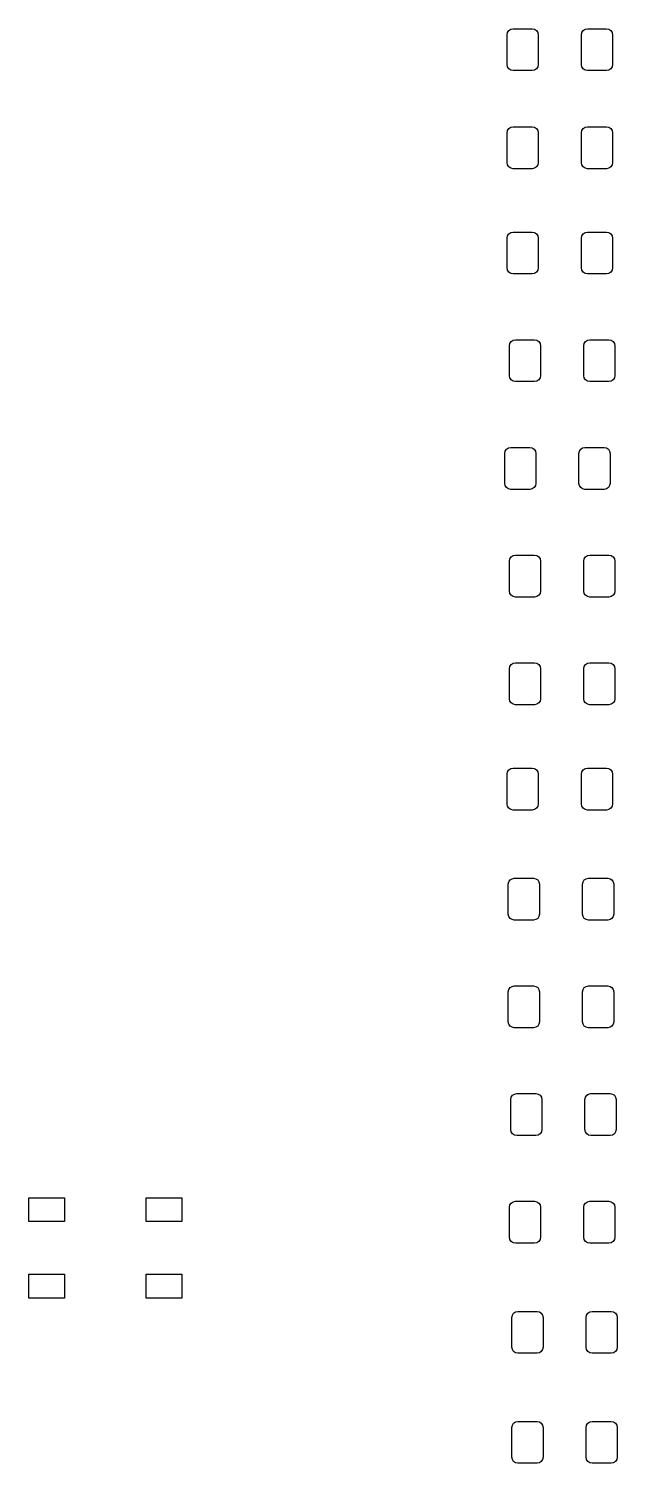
# Model space of a CAD drawing. Extents: x 119 to 479, y -311 to -51.
# Drawn here: x 208.8 to 233.4, y -171.1 to -111.1 of the extents above; entities that cross this region are included whole.
import ezdxf

# ---------------------------------------------------------------- set-up
doc = ezdxf.new("R2010")
doc.units = 0
doc.layers.add('BLACK', color=7, linetype='CONTINUOUS')

msp = doc.modelspace()

# ---------------------------------------------------------------- linework, layer by layer
at = {"layer": 'BLACK', "linetype": 'CONTINUOUS'}
for p, q in [((228.8, -111.375), (228.819, -111.279)), ((228.8, -112.625), (228.8, -111.375)), ((228.819, -111.279), (228.873, -111.198)), ((228.873, -111.198), (228.954, -111.144)), ((228.954, -111.144), (229.05, -111.125)), ((229.05, -111.125), (229.85, -111.125)), ((229.85, -111.125), (229.946, -111.144)), ((229.946, -111.144), (230.027, -111.198)), ((230.027, -111.198), (230.081, -111.279)), ((230.081, -111.279), (230.1, -111.375)), ((230.1, -111.375), (230.1, -112.625)), ((231.9, -111.375), (231.919, -111.279)), ((231.9, -112.625), (231.9, -111.375)), ((231.919, -111.279), (231.973, -111.198)), ((231.973, -111.198), (232.054, -111.144)), ((232.054, -111.144), (232.15, -111.125)), ((232.15, -111.125), (232.95, -111.125)), ((232.95, -111.125), (233.046, -111.144)), ((233.046, -111.144), (233.127, -111.198)), ((233.127, -111.198), (233.181, -111.279)), ((233.181, -111.279), (233.2, -111.375)), ((233.2, -111.375), (233.2, -112.625)), ((228.819, -112.721), (228.8, -112.625)), ((230.1, -112.625), (230.081, -112.721)), ((231.919, -112.721), (231.9, -112.625)), ((233.2, -112.625), (233.181, -112.721)), ((228.873, -112.802), (228.819, -112.721)), ((228.954, -112.856), (228.873, -112.802)), ((229.05, -112.875), (228.954, -112.856)), ((229.85, -112.875), (229.05, -112.875)), ((229.946, -112.856), (229.85, -112.875)), ((230.027, -112.802), (229.946, -112.856)), ((230.081, -112.721), (230.027, -112.802)), ((231.973, -112.802), (231.919, -112.721)), ((232.054, -112.856), (231.973, -112.802)), ((232.15, -112.875), (232.054, -112.856)), ((232.95, -112.875), (232.15, -112.875)), ((233.046, -112.856), (232.95, -112.875)), ((233.127, -112.802), (233.046, -112.856)), ((233.181, -112.721), (233.127, -112.802)), ((228.8, -115.475), (228.819, -115.379)), ((228.8, -116.725), (228.8, -115.475)), ((228.819, -115.379), (228.873, -115.298)), ((228.873, -115.298), (228.954, -115.244)), ((228.954, -115.244), (229.05, -115.225)), ((229.05, -115.225), (229.85, -115.225)), ((229.85, -115.225), (229.946, -115.244)), ((229.946, -115.244), (230.027, -115.298)), ((230.027, -115.298), (230.081, -115.379)), ((230.081, -115.379), (230.1, -115.475)), ((230.1, -115.475), (230.1, -116.725)), ((231.9, -115.475), (231.919, -115.379)), ((231.9, -116.725), (231.9, -115.475)), ((231.919, -115.379), (231.973, -115.298)), ((231.973, -115.298), (232.054, -115.244)), ((232.054, -115.244), (232.15, -115.225)), ((232.15, -115.225), (232.95, -115.225)), ((232.95, -115.225), (233.046, -115.244)), ((233.046, -115.244), (233.127, -115.298)), ((233.127, -115.298), (233.181, -115.379)), ((233.181, -115.379), (233.2, -115.475)), ((233.2, -115.475), (233.2, -116.725)), ((228.819, -116.821), (228.8, -116.725)), ((228.873, -116.902), (228.819, -116.821)), ((228.954, -116.956), (228.873, -116.902)), ((230.027, -116.902), (229.946, -116.956)), ((230.081, -116.821), (230.027, -116.902)), ((230.1, -116.725), (230.081, -116.821)), ((231.919, -116.821), (231.9, -116.725)), ((231.973, -116.902), (231.919, -116.821)), ((232.054, -116.956), (231.973, -116.902)), ((233.127, -116.902), (233.046, -116.956)), ((233.181, -116.821), (233.127, -116.902)), ((233.2, -116.725), (233.181, -116.821)), ((229.05, -116.975), (228.954, -116.956)), ((229.85, -116.975), (229.05, -116.975)), ((229.946, -116.956), (229.85, -116.975)), ((232.15, -116.975), (232.054, -116.956)), ((232.95, -116.975), (232.15, -116.975)), ((233.046, -116.956), (232.95, -116.975)), ((228.8, -119.875), (228.819, -119.779)), ((228.8, -121.125), (228.8, -119.875)), ((228.819, -119.779), (228.873, -119.698)), ((228.873, -119.698), (228.954, -119.644)), ((228.954, -119.644), (229.05, -119.625)), ((229.05, -119.625), (229.85, -119.625)), ((229.85, -119.625), (229.946, -119.644)), ((229.946, -119.644), (230.027, -119.698)), ((230.027, -119.698), (230.081, -119.779)), ((230.081, -119.779), (230.1, -119.875)), ((230.1, -119.875), (230.1, -121.125)), ((231.9, -119.875), (231.919, -119.779)), ((231.9, -121.125), (231.9, -119.875)), ((231.919, -119.779), (231.973, -119.698)), ((231.973, -119.698), (232.054, -119.644)), ((232.054, -119.644), (232.15, -119.625)), ((232.15, -119.625), (232.95, -119.625)), ((232.95, -119.625), (233.046, -119.644)), ((233.046, -119.644), (233.127, -119.698)), ((233.127, -119.698), (233.181, -119.779)), ((233.181, -119.779), (233.2, -119.875)), ((233.2, -119.875), (233.2, -121.125)), ((228.819, -121.221), (228.8, -121.125)), ((228.873, -121.302), (228.819, -121.221)), ((228.954, -121.356), (228.873, -121.302)), ((229.05, -121.375), (228.954, -121.356)), ((229.85, -121.375), (229.05, -121.375)), ((229.946, -121.356), (229.85, -121.375)), ((230.027, -121.302), (229.946, -121.356)), ((230.081, -121.221), (230.027, -121.302)), ((230.1, -121.125), (230.081, -121.221)), ((231.919, -121.221), (231.9, -121.125)), ((231.973, -121.302), (231.919, -121.221)), ((232.054, -121.356), (231.973, -121.302)), ((232.15, -121.375), (232.054, -121.356)), ((232.95, -121.375), (232.15, -121.375)), ((233.046, -121.356), (232.95, -121.375)), ((233.127, -121.302), (233.046, -121.356)), ((233.181, -121.221), (233.127, -121.302)), ((233.2, -121.125), (233.181, -121.221)), ((228.9, -124.375), (228.919, -124.279)), ((228.9, -125.625), (228.9, -124.375)), ((228.919, -124.279), (228.973, -124.198)), ((228.973, -124.198), (229.054, -124.144)), ((229.054, -124.144), (229.15, -124.125)), ((229.15, -124.125), (229.95, -124.125)), ((229.95, -124.125), (230.046, -124.144)), ((230.046, -124.144), (230.127, -124.198)), ((230.127, -124.198), (230.181, -124.279)), ((230.181, -124.279), (230.2, -124.375)), ((230.2, -124.375), (230.2, -125.625)), ((232, -124.375), (232.019, -124.279)), ((232, -125.625), (232, -124.375)), ((232.019, -124.279), (232.073, -124.198)), ((232.073, -124.198), (232.154, -124.144)), ((232.154, -124.144), (232.25, -124.125)), ((232.25, -124.125), (233.05, -124.125)), ((233.05, -124.125), (233.146, -124.144)), ((233.146, -124.144), (233.227, -124.198)), ((233.227, -124.198), (233.281, -124.279)), ((233.281, -124.279), (233.3, -124.375)), ((233.3, -124.375), (233.3, -125.625)), ((228.919, -125.721), (228.9, -125.625)), ((228.973, -125.802), (228.919, -125.721)), ((229.054, -125.856), (228.973, -125.802)), ((229.15, -125.875), (229.054, -125.856)), ((229.95, -125.875), (229.15, -125.875)), ((230.046, -125.856), (229.95, -125.875)), ((230.127, -125.802), (230.046, -125.856)), ((230.181, -125.721), (230.127, -125.802)), ((230.2, -125.625), (230.181, -125.721)), ((232.019, -125.721), (232, -125.625)), ((232.073, -125.802), (232.019, -125.721)), ((232.154, -125.856), (232.073, -125.802)), ((232.25, -125.875), (232.154, -125.856)), ((233.05, -125.875), (232.25, -125.875)), ((233.146, -125.856), (233.05, -125.875)), ((233.227, -125.802), (233.146, -125.856)), ((233.281, -125.721), (233.227, -125.802)), ((233.3, -125.625), (233.281, -125.721)), ((228.7, -128.875), (228.719, -128.779)), ((228.7, -130.125), (228.7, -128.875)), ((228.719, -128.779), (228.773, -128.698)), ((228.773, -128.698), (228.854, -128.644)), ((228.854, -128.644), (228.95, -128.625)), ((228.95, -128.625), (229.75, -128.625)), ((229.75, -128.625), (229.846, -128.644)), ((229.846, -128.644), (229.927, -128.698)), ((229.927, -128.698), (229.981, -128.779)), ((229.981, -128.779), (230, -128.875)), ((230, -128.875), (230, -130.125)), ((231.8, -128.875), (231.819, -128.779)), ((231.8, -130.125), (231.8, -128.875)), ((231.819, -128.779), (231.873, -128.698)), ((231.873, -128.698), (231.954, -128.644)), ((231.954, -128.644), (232.05, -128.625)), ((232.05, -128.625), (232.85, -128.625)), ((232.85, -128.625), (232.946, -128.644)), ((232.946, -128.644), (233.027, -128.698)), ((233.027, -128.698), (233.081, -128.779)), ((233.081, -128.779), (233.1, -128.875)), ((233.1, -128.875), (233.1, -130.125)), ((228.719, -130.221), (228.7, -130.125)), ((228.773, -130.302), (228.719, -130.221)), ((228.854, -130.356), (228.773, -130.302)), ((228.95, -130.375), (228.854, -130.356)), ((229.75, -130.375), (228.95, -130.375)), ((229.846, -130.356), (229.75, -130.375)), ((229.927, -130.302), (229.846, -130.356)), ((229.981, -130.221), (229.927, -130.302)), ((230, -130.125), (229.981, -130.221)), ((231.819, -130.221), (231.8, -130.125)), ((231.873, -130.302), (231.819, -130.221)), ((231.954, -130.356), (231.873, -130.302)), ((232.05, -130.375), (231.954, -130.356)), ((232.85, -130.375), (232.05, -130.375)), ((232.946, -130.356), (232.85, -130.375)), ((233.027, -130.302), (232.946, -130.356)), ((233.081, -130.221), (233.027, -130.302)), ((233.1, -130.125), (233.081, -130.221)), ((228.9, -133.375), (228.919, -133.279)), ((228.9, -134.625), (228.9, -133.375)), ((228.919, -133.279), (228.973, -133.198)), ((228.973, -133.198), (229.054, -133.144)), ((229.054, -133.144), (229.15, -133.125)), ((229.15, -133.125), (229.95, -133.125)), ((229.95, -133.125), (230.046, -133.144)), ((230.046, -133.144), (230.127, -133.198)), ((230.127, -133.198), (230.181, -133.279)), ((230.181, -133.279), (230.2, -133.375)), ((230.2, -133.375), (230.2, -134.625)), ((232, -133.375), (232.019, -133.279)), ((232, -134.625), (232, -133.375)), ((232.019, -133.279), (232.073, -133.198)), ((232.073, -133.198), (232.154, -133.144)), ((232.154, -133.144), (232.25, -133.125)), ((232.25, -133.125), (233.05, -133.125)), ((233.05, -133.125), (233.146, -133.144)), ((233.146, -133.144), (233.227, -133.198)), ((233.227, -133.198), (233.281, -133.279)), ((233.281, -133.279), (233.3, -133.375)), ((233.3, -133.375), (233.3, -134.625)), ((228.919, -134.721), (228.9, -134.625)), ((228.973, -134.802), (228.919, -134.721)), ((229.054, -134.856), (228.973, -134.802)), ((229.15, -134.875), (229.054, -134.856)), ((229.95, -134.875), (229.15, -134.875)), ((230.046, -134.856), (229.95, -134.875)), ((230.127, -134.802), (230.046, -134.856)), ((230.181, -134.721), (230.127, -134.802)), ((230.2, -134.625), (230.181, -134.721)), ((232.019, -134.721), (232, -134.625)), ((232.073, -134.802), (232.019, -134.721)), ((232.154, -134.856), (232.073, -134.802)), ((232.25, -134.875), (232.154, -134.856)), ((233.05, -134.875), (232.25, -134.875)), ((233.146, -134.856), (233.05, -134.875)), ((233.227, -134.802), (233.146, -134.856)), ((233.281, -134.721), (233.227, -134.802)), ((233.3, -134.625), (233.281, -134.721)), ((228.9, -137.875), (228.919, -137.779)), ((228.9, -139.125), (228.9, -137.875)), ((228.919, -137.779), (228.973, -137.698)), ((228.973, -137.698), (229.054, -137.644)), ((229.054, -137.644), (229.15, -137.625)), ((229.15, -137.625), (229.95, -137.625)), ((229.95, -137.625), (230.046, -137.644)), ((230.046, -137.644), (230.127, -137.698)), ((230.127, -137.698), (230.181, -137.779)), ((230.181, -137.779), (230.2, -137.875)), ((230.2, -137.875), (230.2, -139.125)), ((232, -137.875), (232.019, -137.779)), ((232, -139.125), (232, -137.875)), ((232.019, -137.779), (232.073, -137.698)), ((232.073, -137.698), (232.154, -137.644)), ((232.154, -137.644), (232.25, -137.625)), ((232.25, -137.625), (233.05, -137.625)), ((233.05, -137.625), (233.146, -137.644)), ((233.146, -137.644), (233.227, -137.698)), ((233.227, -137.698), (233.281, -137.779)), ((233.281, -137.779), (233.3, -137.875)), ((233.3, -137.875), (233.3, -139.125)), ((228.919, -139.221), (228.9, -139.125)), ((228.973, -139.302), (228.919, -139.221)), ((229.054, -139.356), (228.973, -139.302)), ((229.15, -139.375), (229.054, -139.356)), ((229.95, -139.375), (229.15, -139.375)), ((230.046, -139.356), (229.95, -139.375)), ((230.127, -139.302), (230.046, -139.356)), ((230.181, -139.221), (230.127, -139.302)), ((230.2, -139.125), (230.181, -139.221)), ((232.019, -139.221), (232, -139.125)), ((232.073, -139.302), (232.019, -139.221)), ((232.154, -139.356), (232.073, -139.302)), ((232.25, -139.375), (232.154, -139.356)), ((233.05, -139.375), (232.25, -139.375)), ((233.146, -139.356), (233.05, -139.375)), ((233.227, -139.302), (233.146, -139.356)), ((233.281, -139.221), (233.227, -139.302)), ((233.3, -139.125), (233.281, -139.221)), ((228.873, -142.098), (228.954, -142.044)), ((228.954, -142.044), (229.05, -142.025)), ((229.05, -142.025), (229.85, -142.025)), ((229.85, -142.025), (229.946, -142.044)), ((229.946, -142.044), (230.027, -142.098)), ((231.973, -142.098), (232.054, -142.044)), ((232.054, -142.044), (232.15, -142.025)), ((232.15, -142.025), (232.95, -142.025)), ((232.95, -142.025), (233.046, -142.044)), ((233.046, -142.044), (233.127, -142.098)), ((228.8, -142.275), (228.819, -142.179)), ((228.8, -143.525), (228.8, -142.275)), ((228.819, -142.179), (228.873, -142.098)), ((230.027, -142.098), (230.081, -142.179)), ((230.081, -142.179), (230.1, -142.275)), ((230.1, -142.275), (230.1, -143.525)), ((231.9, -142.275), (231.919, -142.179)), ((231.9, -143.525), (231.9, -142.275)), ((231.919, -142.179), (231.973, -142.098)), ((233.127, -142.098), (233.181, -142.179)), ((233.181, -142.179), (233.2, -142.275)), ((233.2, -142.275), (233.2, -143.525)), ((228.819, -143.621), (228.8, -143.525)), ((228.873, -143.702), (228.819, -143.621)), ((228.954, -143.756), (228.873, -143.702)), ((229.05, -143.775), (228.954, -143.756)), ((229.85, -143.775), (229.05, -143.775)), ((229.946, -143.756), (229.85, -143.775)), ((230.027, -143.702), (229.946, -143.756)), ((230.081, -143.621), (230.027, -143.702)), ((230.1, -143.525), (230.081, -143.621)), ((231.919, -143.621), (231.9, -143.525)), ((231.973, -143.702), (231.919, -143.621)), ((232.054, -143.756), (231.973, -143.702)), ((232.15, -143.775), (232.054, -143.756)), ((232.95, -143.775), (232.15, -143.775)), ((233.046, -143.756), (232.95, -143.775)), ((233.127, -143.702), (233.046, -143.756)), ((233.181, -143.621), (233.127, -143.702)), ((233.2, -143.525), (233.181, -143.621)), ((228.85, -146.875), (228.869, -146.779)), ((228.85, -148.125), (228.85, -146.875)), ((228.869, -146.779), (228.923, -146.698)), ((228.923, -146.698), (229.004, -146.644)), ((229.004, -146.644), (229.1, -146.625)), ((229.1, -146.625), (229.9, -146.625)), ((229.9, -146.625), (229.996, -146.644)), ((229.996, -146.644), (230.077, -146.698)), ((230.077, -146.698), (230.131, -146.779)), ((230.131, -146.779), (230.15, -146.875)), ((230.15, -146.875), (230.15, -148.125)), ((231.95, -146.875), (231.969, -146.779)), ((231.95, -148.125), (231.95, -146.875)), ((231.969, -146.779), (232.023, -146.698)), ((232.023, -146.698), (232.104, -146.644)), ((232.104, -146.644), (232.2, -146.625)), ((232.2, -146.625), (233, -146.625)), ((233, -146.625), (233.096, -146.644)), ((233.096, -146.644), (233.177, -146.698)), ((233.177, -146.698), (233.231, -146.779)), ((233.231, -146.779), (233.25, -146.875)), ((233.25, -146.875), (233.25, -148.125)), ((228.869, -148.221), (228.85, -148.125)), ((228.923, -148.302), (228.869, -148.221)), ((229.004, -148.356), (228.923, -148.302)), ((229.1, -148.375), (229.004, -148.356)), ((229.9, -148.375), (229.1, -148.375)), ((229.996, -148.356), (229.9, -148.375)), ((230.077, -148.302), (229.996, -148.356)), ((230.131, -148.221), (230.077, -148.302)), ((230.15, -148.125), (230.131, -148.221)), ((231.969, -148.221), (231.95, -148.125)), ((232.023, -148.302), (231.969, -148.221)), ((232.104, -148.356), (232.023, -148.302)), ((232.2, -148.375), (232.104, -148.356)), ((233, -148.375), (232.2, -148.375)), ((233.096, -148.356), (233, -148.375)), ((233.177, -148.302), (233.096, -148.356)), ((233.231, -148.221), (233.177, -148.302)), ((233.25, -148.125), (233.231, -148.221)), ((228.85, -151.375), (228.869, -151.279)), ((228.85, -152.625), (228.85, -151.375)), ((228.869, -151.279), (228.923, -151.198)), ((228.923, -151.198), (229.004, -151.144)), ((229.004, -151.144), (229.1, -151.125)), ((229.1, -151.125), (229.9, -151.125)), ((229.9, -151.125), (229.996, -151.144)), ((229.996, -151.144), (230.077, -151.198)), ((230.077, -151.198), (230.131, -151.279)), ((230.131, -151.279), (230.15, -151.375)), ((230.15, -151.375), (230.15, -152.625)), ((231.95, -151.375), (231.969, -151.279)), ((231.95, -152.625), (231.95, -151.375)), ((231.969, -151.279), (232.023, -151.198)), ((232.023, -151.198), (232.104, -151.144)), ((232.104, -151.144), (232.2, -151.125)), ((232.2, -151.125), (233, -151.125)), ((233, -151.125), (233.096, -151.144)), ((233.096, -151.144), (233.177, -151.198)), ((233.177, -151.198), (233.231, -151.279)), ((233.231, -151.279), (233.25, -151.375)), ((233.25, -151.375), (233.25, -152.625)), ((228.869, -152.721), (228.85, -152.625)), ((228.923, -152.802), (228.869, -152.721)), ((229.004, -152.856), (228.923, -152.802)), ((229.1, -152.875), (229.004, -152.856)), ((229.996, -152.856), (229.9, -152.875)), ((230.077, -152.802), (229.996, -152.856)), ((230.131, -152.721), (230.077, -152.802)), ((230.15, -152.625), (230.131, -152.721)), ((231.969, -152.721), (231.95, -152.625)), ((232.023, -152.802), (231.969, -152.721)), ((232.104, -152.856), (232.023, -152.802)), ((232.2, -152.875), (232.104, -152.856)), ((233.096, -152.856), (233, -152.875)), ((233.177, -152.802), (233.096, -152.856)), ((233.231, -152.721), (233.177, -152.802)), ((233.25, -152.625), (233.231, -152.721)), ((229.9, -152.875), (229.1, -152.875)), ((233, -152.875), (232.2, -152.875)), ((228.95, -155.875), (228.969, -155.779)), ((228.969, -155.779), (229.023, -155.698)), ((229.023, -155.698), (229.104, -155.644)), ((229.104, -155.644), (229.2, -155.625)), ((229.2, -155.625), (230, -155.625)), ((230, -155.625), (230.096, -155.644)), ((230.096, -155.644), (230.177, -155.698)), ((230.177, -155.698), (230.231, -155.779)), ((230.231, -155.779), (230.25, -155.875)), ((232.05, -155.875), (232.069, -155.779)), ((232.069, -155.779), (232.123, -155.698)), ((232.123, -155.698), (232.204, -155.644)), ((232.204, -155.644), (232.3, -155.625)), ((232.3, -155.625), (233.1, -155.625)), ((233.1, -155.625), (233.196, -155.644)), ((233.196, -155.644), (233.277, -155.698)), ((233.277, -155.698), (233.331, -155.779)), ((233.331, -155.779), (233.35, -155.875)), ((228.95, -157.125), (228.95, -155.875)), ((230.25, -155.875), (230.25, -157.125)), ((232.05, -157.125), (232.05, -155.875)), ((233.35, -155.875), (233.35, -157.125)), ((228.969, -157.221), (228.95, -157.125)), ((229.023, -157.302), (228.969, -157.221)), ((229.104, -157.356), (229.023, -157.302)), ((229.2, -157.375), (229.104, -157.356)), ((230, -157.375), (229.2, -157.375)), ((230.096, -157.356), (230, -157.375)), ((230.177, -157.302), (230.096, -157.356)), ((230.231, -157.221), (230.177, -157.302)), ((230.25, -157.125), (230.231, -157.221)), ((232.069, -157.221), (232.05, -157.125)), ((232.123, -157.302), (232.069, -157.221)), ((232.204, -157.356), (232.123, -157.302)), ((232.3, -157.375), (232.204, -157.356)), ((233.1, -157.375), (232.3, -157.375)), ((233.196, -157.356), (233.1, -157.375)), ((233.277, -157.302), (233.196, -157.356)), ((233.331, -157.221), (233.277, -157.302)), ((233.35, -157.125), (233.331, -157.221)), ((208.825, -160.975), (208.825, -159.975)), ((208.825, -159.975), (210.325, -159.975)), ((210.325, -159.975), (210.325, -160.975)), ((213.725, -160.975), (213.725, -159.975)), ((213.725, -159.975), (215.225, -159.975)), ((215.225, -159.975), (215.225, -160.975)), ((228.9, -160.375), (228.919, -160.279)), ((228.9, -161.625), (228.9, -160.375)), ((228.919, -160.279), (228.973, -160.198)), ((228.973, -160.198), (229.054, -160.144)), ((229.054, -160.144), (229.15, -160.125)), ((229.15, -160.125), (229.95, -160.125)), ((229.95, -160.125), (230.046, -160.144)), ((230.046, -160.144), (230.127, -160.198)), ((230.127, -160.198), (230.181, -160.279)), ((230.181, -160.279), (230.2, -160.375)), ((230.2, -160.375), (230.2, -161.625)), ((232, -160.375), (232.019, -160.279)), ((232, -161.625), (232, -160.375)), ((232.019, -160.279), (232.073, -160.198)), ((232.073, -160.198), (232.154, -160.144)), ((232.154, -160.144), (232.25, -160.125)), ((232.25, -160.125), (233.05, -160.125)), ((233.05, -160.125), (233.146, -160.144)), ((233.146, -160.144), (233.227, -160.198)), ((233.227, -160.198), (233.281, -160.279)), ((233.281, -160.279), (233.3, -160.375)), ((233.3, -160.375), (233.3, -161.625)), ((210.325, -160.975), (208.825, -160.975)), ((215.225, -160.975), (213.725, -160.975)), ((228.919, -161.721), (228.9, -161.625)), ((228.973, -161.802), (228.919, -161.721)), ((229.054, -161.856), (228.973, -161.802)), ((229.15, -161.875), (229.054, -161.856)), ((230.046, -161.856), (229.95, -161.875)), ((230.127, -161.802), (230.046, -161.856)), ((230.181, -161.721), (230.127, -161.802)), ((230.2, -161.625), (230.181, -161.721)), ((232.019, -161.721), (232, -161.625)), ((232.073, -161.802), (232.019, -161.721)), ((232.154, -161.856), (232.073, -161.802)), ((232.25, -161.875), (232.154, -161.856)), ((233.146, -161.856), (233.05, -161.875)), ((233.227, -161.802), (233.146, -161.856)), ((233.281, -161.721), (233.227, -161.802)), ((233.3, -161.625), (233.281, -161.721)), ((229.95, -161.875), (229.15, -161.875)), ((233.05, -161.875), (232.25, -161.875)), ((208.825, -164.175), (208.825, -163.175)), ((208.825, -163.175), (210.325, -163.175)), ((210.325, -163.175), (210.325, -164.175)), ((213.725, -164.175), (213.725, -163.175)), ((213.725, -163.175), (215.225, -163.175)), ((215.225, -163.175), (215.225, -164.175)), ((210.325, -164.175), (208.825, -164.175)), ((215.225, -164.175), (213.725, -164.175)), ((229.019, -164.879), (229.073, -164.798)), ((229.073, -164.798), (229.154, -164.744)), ((229.154, -164.744), (229.25, -164.725)), ((229.25, -164.725), (230.05, -164.725)), ((230.05, -164.725), (230.146, -164.744)), ((230.146, -164.744), (230.227, -164.798)), ((230.227, -164.798), (230.281, -164.879)), ((232.119, -164.879), (232.173, -164.798)), ((232.173, -164.798), (232.254, -164.744)), ((232.254, -164.744), (232.35, -164.725)), ((232.35, -164.725), (233.15, -164.725)), ((233.15, -164.725), (233.246, -164.744)), ((233.246, -164.744), (233.327, -164.798)), ((233.327, -164.798), (233.381, -164.879)), ((229, -164.975), (229.019, -164.879)), ((229, -166.225), (229, -164.975)), ((230.281, -164.879), (230.3, -164.975)), ((230.3, -164.975), (230.3, -166.225)), ((232.1, -164.975), (232.119, -164.879)), ((232.1, -166.225), (232.1, -164.975)), ((233.381, -164.879), (233.4, -164.975)), ((233.4, -164.975), (233.4, -166.225)), ((229.019, -166.321), (229, -166.225)), ((229.073, -166.402), (229.019, -166.321)), ((229.154, -166.456), (229.073, -166.402)), ((229.25, -166.475), (229.154, -166.456)), ((230.05, -166.475), (229.25, -166.475)), ((230.146, -166.456), (230.05, -166.475)), ((230.227, -166.402), (230.146, -166.456)), ((230.281, -166.321), (230.227, -166.402)), ((230.3, -166.225), (230.281, -166.321)), ((232.119, -166.321), (232.1, -166.225)), ((232.173, -166.402), (232.119, -166.321)), ((232.254, -166.456), (232.173, -166.402)), ((232.35, -166.475), (232.254, -166.456)), ((233.15, -166.475), (232.35, -166.475)), ((233.246, -166.456), (233.15, -166.475)), ((233.327, -166.402), (233.246, -166.456)), ((233.381, -166.321), (233.327, -166.402)), ((233.4, -166.225), (233.381, -166.321)), ((229, -169.575), (229.019, -169.479)), ((229, -170.825), (229, -169.575)), ((229.019, -169.479), (229.073, -169.398)), ((229.073, -169.398), (229.154, -169.344)), ((229.154, -169.344), (229.25, -169.325)), ((229.25, -169.325), (230.05, -169.325)), ((230.05, -169.325), (230.146, -169.344)), ((230.146, -169.344), (230.227, -169.398)), ((230.227, -169.398), (230.281, -169.479)), ((230.281, -169.479), (230.3, -169.575)), ((230.3, -169.575), (230.3, -170.825)), ((232.1, -169.575), (232.119, -169.479)), ((232.1, -170.825), (232.1, -169.575)), ((232.119, -169.479), (232.173, -169.398)), ((232.173, -169.398), (232.254, -169.344)), ((232.254, -169.344), (232.35, -169.325)), ((232.35, -169.325), (233.15, -169.325)), ((233.15, -169.325), (233.246, -169.344)), ((233.246, -169.344), (233.327, -169.398)), ((233.327, -169.398), (233.381, -169.479)), ((233.381, -169.479), (233.4, -169.575)), ((233.4, -169.575), (233.4, -170.825)), ((229.019, -170.921), (229, -170.825)), ((230.3, -170.825), (230.281, -170.921)), ((232.119, -170.921), (232.1, -170.825)), ((233.4, -170.825), (233.381, -170.921)), ((229.073, -171.002), (229.019, -170.921)), ((229.154, -171.056), (229.073, -171.002)), ((229.25, -171.075), (229.154, -171.056)), ((230.05, -171.075), (229.25, -171.075)), ((230.146, -171.056), (230.05, -171.075)), ((230.227, -171.002), (230.146, -171.056)), ((230.281, -170.921), (230.227, -171.002)), ((232.173, -171.002), (232.119, -170.921)), ((232.254, -171.056), (232.173, -171.002)), ((232.35, -171.075), (232.254, -171.056)), ((233.15, -171.075), (232.35, -171.075)), ((233.246, -171.056), (233.15, -171.075)), ((233.327, -171.002), (233.246, -171.056)), ((233.381, -170.921), (233.327, -171.002))]:
    msp.add_line(p, q, dxfattribs=at)

doc.saveas('drawing.dxf')
